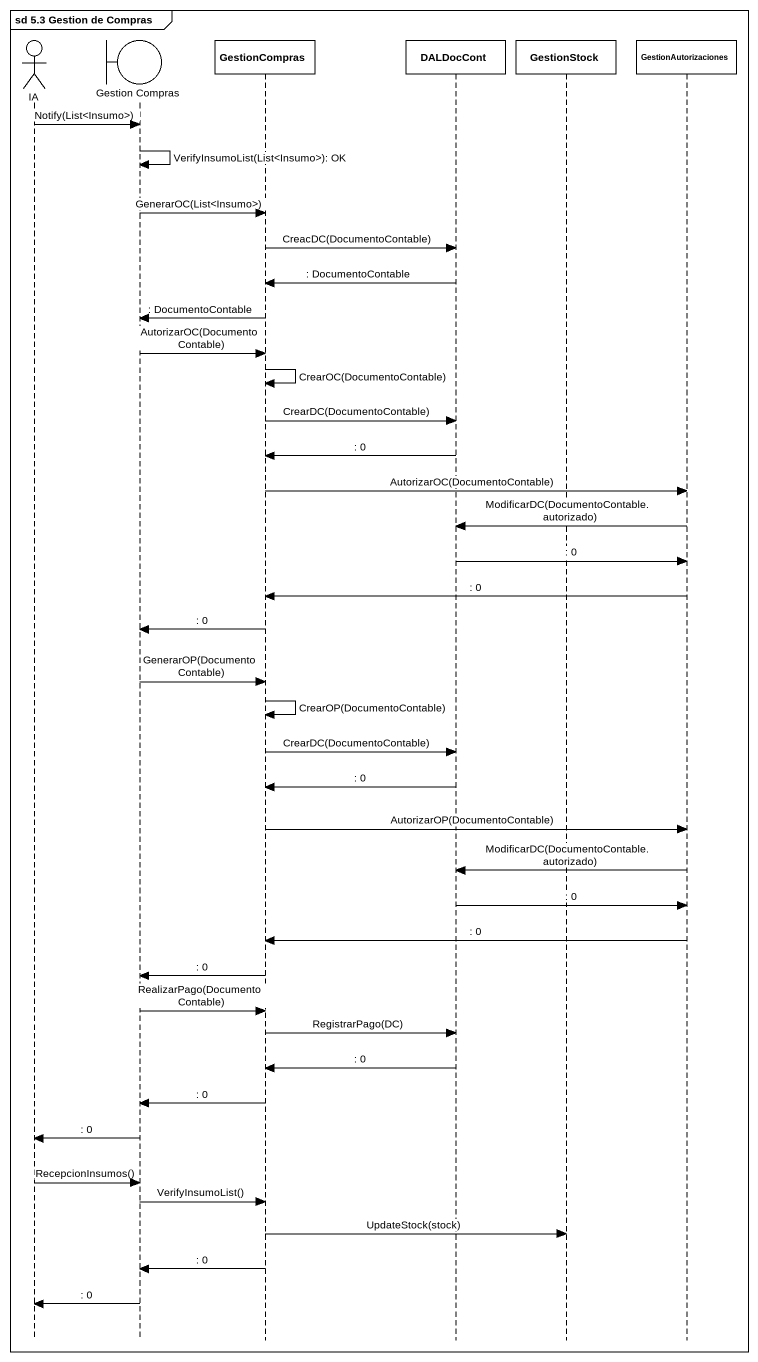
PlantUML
@startuml
mainframe sd 5.3 Gestion de Compras
hide footbox
actor IA
boundary "Gestion Compras" as Gestion_Compras
participant GestionCompras
participant DALDocCont
participant GestionStock
participant GestionAutorizaciones

IA -> Gestion_Compras : Notify(List<Insumo>)
Gestion_Compras -> Gestion_Compras : VerifyInsumoList(List<Insumo>): OK
Gestion_Compras -> GestionCompras : GenerarOC(List<Insumo>)
GestionCompras -> DALDocCont : CreacDC(DocumentoContable)
DALDocCont -> GestionCompras : : DocumentoContable
GestionCompras -> Gestion_Compras : : DocumentoContable
Gestion_Compras -> GestionCompras : AutorizarOC(DocumentoContable)
GestionCompras -> GestionCompras : CrearOC(DocumentoContable)
GestionCompras -> DALDocCont : CrearDC(DocumentoContable)
DALDocCont -> GestionCompras : : 0
GestionCompras -> GestionAutorizaciones : AutorizarOC(DocumentoContable)
GestionAutorizaciones -> DALDocCont : ModificarDC(DocumentoContable.autorizado)
DALDocCont -> GestionAutorizaciones : : 0
GestionAutorizaciones -> GestionCompras : : 0
GestionCompras -> Gestion_Compras : : 0
Gestion_Compras -> GestionCompras : GenerarOP(DocumentoContable)
GestionCompras -> GestionCompras : CrearOP(DocumentoContable)
GestionCompras -> DALDocCont : CrearDC(DocumentoContable)
DALDocCont -> GestionCompras : : 0
GestionCompras -> GestionAutorizaciones : AutorizarOP(DocumentoContable)
GestionAutorizaciones -> DALDocCont : ModificarDC(DocumentoContable.autorizado)
DALDocCont -> GestionAutorizaciones : : 0
GestionAutorizaciones -> GestionCompras : : 0
GestionCompras -> Gestion_Compras : : 0
Gestion_Compras -> GestionCompras : RealizarPago(DocumentoContable)
GestionCompras -> DALDocCont : RegistrarPago(DC)
DALDocCont -> GestionCompras : : 0
GestionCompras -> Gestion_Compras : : 0
Gestion_Compras -> IA : : 0
IA -> Gestion_Compras : RecepcionInsumos()
Gestion_Compras -> GestionCompras : VerifyInsumoList()
GestionCompras -> GestionStock : UpdateStock(stock)
GestionCompras -> Gestion_Compras : : 0
Gestion_Compras -> IA : : 0
@enduml
